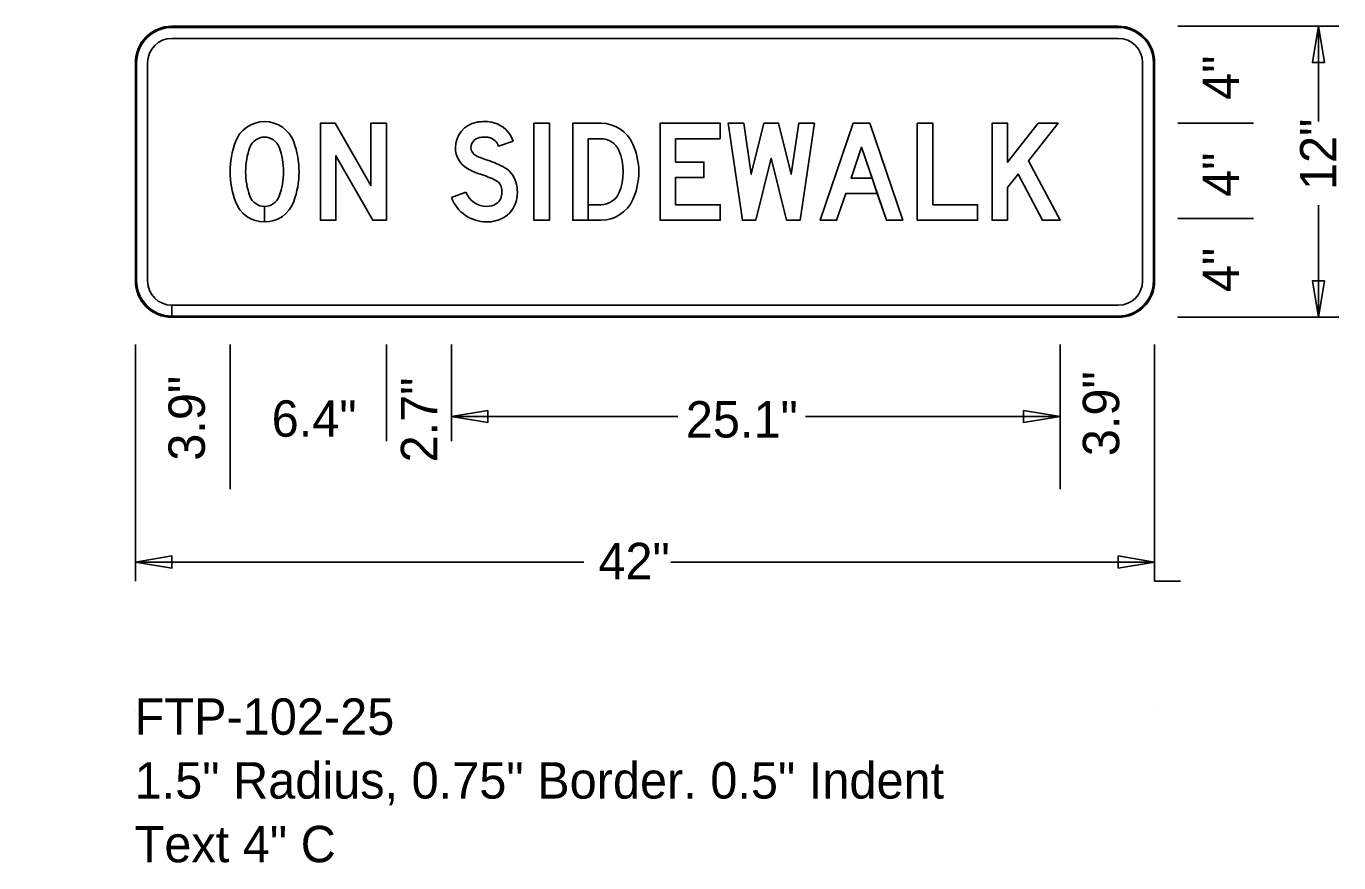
# Model space of a CAD drawing. Extents: x -20.6 to 69.9, y -0.7 to 50.5.
# Drawn here: x 56.496 to 61.003, y 29.454 to 32.328 of the extents above; entities that cross this region are included whole.
import ezdxf

# ---------------------------------------------------------------- set-up
doc = ezdxf.new("R2010")
doc.units = 0
doc.layers.add('GSCOLORFILL', color=7, linetype='Continuous')
doc.layers.add('GSDIMS', color=7, linetype='Continuous')

msp = doc.modelspace()

# ---------------------------------------------------------------- linework, layer by layer
at = {"layer": 'GSCOLORFILL'}
for p, q in [((60.2461, 32.3278), (56.9961, 32.3278)), ((60.2461, 32.3278), (56.9961, 32.3278)), ((60.2461, 32.3278), (56.9961, 32.3278)), ((56.9961, 32.3236), (60.2461, 32.3236)), ((56.9961, 32.2861), (60.2461, 32.2861)), ((56.8711, 32.2028), (56.8711, 31.4528)), ((56.8711, 32.2028), (56.8711, 31.4528)), ((56.8711, 32.2028), (56.8711, 31.4528)), ((56.8753, 31.4528), (56.8753, 32.2028)), ((56.9128, 31.4528), (56.9128, 32.2028)), ((60.3295, 32.2028), (60.3295, 31.4528)), ((60.367, 32.2028), (60.367, 31.4528)), ((60.3711, 31.4528), (60.3711, 32.2028)), ((60.3711, 31.4528), (60.3711, 32.2028)), ((60.3711, 31.4528), (60.3711, 32.2028)), ((58.4696, 31.9945), (58.3728, 31.9945)), ((58.4696, 31.9411), (58.4261, 31.9411)), ((57.3145, 31.6553), (57.3145, 31.7086)), ((57.3145, 31.7086), (57.3145, 31.6553)), ((57.3145, 31.6553), (57.3145, 31.7086)), ((57.3145, 31.7086), (57.3145, 31.6553)), ((58.4696, 31.7145), (58.4262, 31.7145)), ((58.4696, 31.7145), (58.4262, 31.7145)), ((56.9961, 31.3278), (56.9961, 31.3695)), ((56.9961, 31.3278), (56.9961, 31.332)), ((56.9961, 31.3278), (60.2461, 31.3278)), ((60.2461, 31.332), (56.9962, 31.332)), ((56.9962, 31.332), (56.9962, 31.3278)), ((56.9962, 31.3278), (60.2461, 31.3278)), ((60.2461, 31.3695), (56.9965, 31.3695)), ((56.9965, 31.3695), (56.9965, 31.3278)), ((56.9965, 31.3278), (60.2461, 31.3278)), ((60.4593, 30.4217), (60.3711, 30.4217))]:
    msp.add_line(p, q, dxfattribs=at)
for points in [[(57.7328, 31.6611), (57.7328, 31.9945), (57.6795, 31.9945), (57.6795, 31.7803), (57.5571, 31.9945), (57.5061, 31.9945), (57.5061, 31.6611), (57.5595, 31.6611), (57.5595, 31.8828), (57.6861, 31.6611)], [(57.7328, 31.6611), (57.7328, 31.9945), (57.6795, 31.9945), (57.6795, 31.7803), (57.5571, 31.9945), (57.5061, 31.9945), (57.5061, 31.6611), (57.5595, 31.6611), (57.5595, 31.8828), (57.6861, 31.6611)], [(57.7328, 31.6611), (57.7328, 31.9945), (57.6795, 31.9945), (57.6795, 31.7803), (57.5571, 31.9945), (57.5061, 31.9945), (57.5061, 31.6611), (57.5595, 31.6611), (57.5595, 31.8828), (57.6861, 31.6611)], [(58.2395, 31.9945), (58.2928, 31.9945), (58.2928, 31.6611), (58.2395, 31.6611)], [(58.2395, 31.9945), (58.2928, 31.9945), (58.2928, 31.6611), (58.2395, 31.6611)], [(58.2395, 31.9945), (58.2928, 31.9945), (58.2928, 31.6611), (58.2395, 31.6611)], [(58.8795, 31.9411), (58.7261, 31.9411), (58.7261, 31.8611), (58.8231, 31.8611), (58.8231, 31.8078), (58.7261, 31.8078), (58.7261, 31.7145), (58.8795, 31.7145), (58.8795, 31.6611), (58.6728, 31.6611), (58.6728, 31.9945), (58.8795, 31.9945)], [(58.8795, 31.9411), (58.7261, 31.9411), (58.7261, 31.8611), (58.8231, 31.8611), (58.8231, 31.8078), (58.7261, 31.8078), (58.7261, 31.7145), (58.8795, 31.7145), (58.8795, 31.6611), (58.6728, 31.6611), (58.6728, 31.9945), (58.8795, 31.9945)], [(58.8795, 31.9411), (58.7261, 31.9411), (58.7261, 31.8611), (58.8231, 31.8611), (58.8231, 31.8078), (58.7261, 31.8078), (58.7261, 31.7145), (58.8795, 31.7145), (58.8795, 31.6611), (58.6728, 31.6611), (58.6728, 31.9945), (58.8795, 31.9945)], [(59.002, 31.6611), (59.0545, 31.8745), (59.107, 31.6611), (59.1536, 31.6611), (59.2028, 31.9945), (59.1489, 31.9945), (59.123, 31.8191), (59.0799, 31.9945), (59.0291, 31.9945), (58.9859, 31.8191), (58.96, 31.9945), (58.9061, 31.9945), (58.9553, 31.6611)], [(59.002, 31.6611), (59.0545, 31.8745), (59.107, 31.6611), (59.1536, 31.6611), (59.2028, 31.9945), (59.1489, 31.9945), (59.123, 31.8191), (59.0799, 31.9945), (59.0291, 31.9945), (58.9859, 31.8191), (58.96, 31.9945), (58.9061, 31.9945), (58.9553, 31.6611)], [(59.002, 31.6611), (59.0545, 31.8745), (59.107, 31.6611), (59.1536, 31.6611), (59.2028, 31.9945), (59.1489, 31.9945), (59.123, 31.8191), (59.0799, 31.9945), (59.0291, 31.9945), (58.9859, 31.8191), (58.96, 31.9945), (58.9061, 31.9945), (58.9553, 31.6611)], [(59.3103, 31.7528), (59.2791, 31.6611), (59.2228, 31.6611), (59.3361, 31.9945), (59.3928, 31.9945), (59.5061, 31.6611), (59.4498, 31.6611), (59.4186, 31.7528)], [(59.2228, 31.6611), (59.3361, 31.9945), (59.3928, 31.9945), (59.5061, 31.6611), (59.4498, 31.6611), (59.3645, 31.9121), (59.3284, 31.8061), (59.4005, 31.8061), (59.4186, 31.7528), (59.3103, 31.7528), (59.2791, 31.6611)], [(59.2228, 31.6611), (59.3361, 31.9945), (59.3928, 31.9945), (59.5061, 31.6611), (59.4498, 31.6611), (59.3645, 31.9121), (59.3284, 31.8061), (59.4005, 31.8061), (59.4186, 31.7528), (59.3103, 31.7528), (59.2791, 31.6611)], [(59.6095, 31.7145), (59.7628, 31.7145), (59.7628, 31.6611), (59.5561, 31.6611), (59.5561, 31.9945), (59.6095, 31.9945)], [(59.6095, 31.7145), (59.7628, 31.7145), (59.7628, 31.6611), (59.5561, 31.6611), (59.5561, 31.9945), (59.6095, 31.9945)], [(59.6095, 31.7145), (59.7628, 31.7145), (59.7628, 31.6611), (59.5561, 31.6611), (59.5561, 31.9945), (59.6095, 31.9945)], [(59.8661, 31.6611), (59.8661, 31.7741), (59.9022, 31.82), (59.9859, 31.6611), (60.0461, 31.6611), (59.9383, 31.8659), (60.0393, 31.9945), (59.9714, 31.9945), (59.8661, 31.8604), (59.8661, 31.9945), (59.8128, 31.9945), (59.8128, 31.6611)], [(59.8661, 31.6611), (59.8661, 31.7741), (59.9022, 31.82), (59.9859, 31.6611), (60.0461, 31.6611), (59.9383, 31.8659), (60.0393, 31.9945), (59.9714, 31.9945), (59.8661, 31.8604), (59.8661, 31.9945), (59.8128, 31.9945), (59.8128, 31.6611)], [(59.8661, 31.6611), (59.8661, 31.7741), (59.9022, 31.82), (59.9859, 31.6611), (60.0461, 31.6611), (59.9383, 31.8659), (60.0393, 31.9945), (59.9714, 31.9945), (59.8661, 31.8604), (59.8661, 31.9945), (59.8128, 31.9945), (59.8128, 31.6611)], [(59.3284, 31.8061), (59.4005, 31.8061), (59.3645, 31.9121)]]:
    msp.add_lwpolyline(points, close=True, dxfattribs=at)
for points in [[(58.4696, 31.9945), (58.3728, 31.9945), (58.3728, 31.6611), (58.4261, 31.6611), (58.4261, 31.9411), (58.4696, 31.9411)], [(58.4696, 31.9945), (58.3728, 31.9945), (58.3728, 31.6611), (58.4261, 31.6611), (58.4261, 31.9411), (58.4696, 31.9411)], [(58.3728, 31.9945), (58.3728, 31.6611), (58.4696, 31.6611)], [(58.1177, 31.9159), (58.1683, 31.9328)], [(58.1177, 31.9159), (58.1683, 31.9328)], [(58.1177, 31.9159), (58.1683, 31.9328)], [(58.4261, 31.9411), (58.4261, 31.7145), (58.4696, 31.7145)], [(58.006, 31.7581), (57.9561, 31.7392)], [(58.006, 31.7581), (57.9561, 31.7392)], [(58.006, 31.7581), (57.9561, 31.7392)], [(58.4262, 31.7145), (58.4262, 31.6611), (58.4696, 31.6611)], [(58.4262, 31.7145), (58.4262, 31.6611), (58.4696, 31.6611)]]:
    msp.add_lwpolyline(points, dxfattribs=at)
for centre, radius, start, end in [((56.9961, 32.2028), 0.125, 90, 180), ((56.9961, 32.2028), 0.125, 90, 180), ((56.9961, 32.2028), 0.125, 90, 180), ((56.9961, 32.2028), 0.1208, 90, 180), ((60.2461, 32.2028), 0.125, 0, 90), ((60.2461, 32.2028), 0.125, 0, 90), ((60.2461, 32.2028), 0.125, 0, 90), ((60.2461, 32.2028), 0.1208, 0, 90), ((56.9961, 32.2028), 0.0833, 90, 180), ((60.2461, 32.2028), 0.0833, 0, 90), ((58.4696, 31.8745), 0.12, 23.9411, 90), ((58.4696, 31.8745), 0.12, 23.9411, 90), ((58.4696, 31.8745), 0.12, 23.9411, 90), ((58.4696, 31.8745), 0.0667, 23.9411, 90), ((58.4696, 31.8745), 0.0667, 23.9411, 90), ((58.4696, 31.8745), 0.0667, 23.9411, 90), ((58.3645, 31.8278), 0.235, 336.0589, 23.9411), ((58.3645, 31.8278), 0.235, 336.0589, 23.9411), ((58.3645, 31.8278), 0.235, 336.0589, 23.9411), ((58.3645, 31.8278), 0.1817, 336.0589, 23.9411), ((58.3645, 31.8278), 0.1817, 336.0589, 23.9411), ((58.3645, 31.8278), 0.1817, 336.0589, 23.9411), ((58.4696, 31.7811), 0.0667, 270, 336.0589), ((58.4696, 31.7811), 0.0667, 270, 336.0589), ((58.4696, 31.7811), 0.0667, 270, 336.0589), ((58.4696, 31.7811), 0.12, 270, 336.0589), ((58.4696, 31.7811), 0.12, 270, 336.0589), ((58.4696, 31.7811), 0.12, 270, 336.0589), ((56.9961, 31.4528), 0.125, 180, 270), ((56.9961, 31.4528), 0.125, 180, 270), ((56.9961, 31.4528), 0.125, 180, 270), ((56.9961, 31.4528), 0.1208, 180, 270), ((56.9961, 31.4528), 0.0833, 180, 270), ((60.2461, 31.4528), 0.125, 270, 0), ((60.2461, 31.4528), 0.125, 270, 0), ((60.2461, 31.4528), 0.0833, 270, 0), ((60.2461, 31.4528), 0.125, 270, 0), ((60.2461, 31.4528), 0.1208, 270, 0)]:
    msp.add_arc(centre, radius, start, end, dxfattribs=at)
for centre, major_axis, start_param, end_param in [((57.3145, 31.8936), (0, 0.1067), 5.063177, 7.503193), ((57.3145, 31.8936), (0, 0.1067), 5.063177, 7.503193), ((57.3145, 31.8936), (0, 0.1067), 5.063177, 7.503193), ((58.0588, 31.9104), (0, 0.0888), 0.175685, 1.570796), ((58.0588, 31.9104), (0, 0.0888), 0.175685, 1.570796), ((58.0588, 31.9104), (0, 0.0888), 0.175685, 1.570796), ((58.0685, 31.8555), (0, 0.1446), 0.090794, 0.175685), ((58.0685, 31.8555), (0, 0.1446), 0.090794, 0.175685), ((58.0685, 31.8555), (0, 0.1446), 0.090794, 0.175685), ((58.073, 31.8064), (0, 0.1939), 6.283185, 6.373979), ((58.073, 31.8064), (0, 0.1939), 6.283185, 6.373979), ((58.073, 31.8064), (0, 0.1939), 6.283185, 6.373979), ((58.073, 31.8942), (0, 0.1061), 6.012094, 6.283185), ((58.073, 31.8942), (0, 0.1061), 6.012094, 6.283185), ((58.073, 31.8942), (0, 0.1061), 6.012094, 6.283185), ((58.0751, 31.9017), (0, 0.0983), 5.034126, 6.012094), ((58.0751, 31.9017), (0, 0.0983), 5.034126, 6.012094), ((58.0751, 31.9017), (0, 0.0983), 5.034126, 6.012094), ((57.4944, 31.8278), (0, 0.2982), 1.220008, 1.921585), ((57.4944, 31.8278), (0, 0.2982), 1.220008, 1.921585), ((57.4944, 31.8278), (0, 0.2982), 1.220008, 1.921585), ((57.4944, 31.8278), (0, 0.2449), 1.220008, 1.921585), ((57.4944, 31.8278), (0, 0.2449), 1.220008, 1.921585), ((57.4944, 31.8278), (0, 0.2449), 1.220008, 1.921585), ((57.3145, 31.8936), (0, 0.0533), 5.063177, 7.503193), ((57.3145, 31.8936), (0, 0.0533), 5.063177, 7.503193), ((57.3145, 31.8936), (0, 0.0533), 5.063177, 7.503193), ((57.1346, 31.8278), (0, 0.2449), 4.361601, 5.063177), ((57.1346, 31.8278), (0, 0.2449), 4.361601, 5.063177), ((57.1346, 31.8278), (0, 0.2449), 4.361601, 5.063177), ((57.1346, 31.8278), (0, 0.2982), 4.361601, 5.063177), ((57.1346, 31.8278), (0, 0.2982), 4.361601, 5.063177), ((57.1346, 31.8278), (0, 0.2982), 4.361601, 5.063177), ((58.0588, 31.9104), (0, 0.0355), 0.175685, 1.570796), ((58.0588, 31.9104), (0, 0.0355), 0.175685, 1.570796), ((58.0588, 31.9104), (0, 0.0355), 0.175685, 1.570796), ((58.0685, 31.8555), (0, 0.0913), 0.090794, 0.175685), ((58.0685, 31.8555), (0, 0.0913), 0.090794, 0.175685), ((58.0685, 31.8555), (0, 0.0913), 0.090794, 0.175685), ((58.073, 31.8064), (0, 0.1405), 0, 0.090794), ((58.073, 31.8064), (0, 0.1405), 0, 0.090794), ((58.073, 31.8064), (0, 0.1405), 0, 0.090794), ((58.073, 31.8942), (0, 0.0528), 6.012094, 6.283185), ((58.073, 31.8942), (0, 0.0528), 6.012094, 6.283185), ((58.073, 31.8942), (0, 0.0528), 6.012094, 6.283185), ((58.0751, 31.9017), (0, 0.045), 5.034126, 6.012094), ((58.0751, 31.9017), (0, 0.045), 5.034126, 6.012094), ((58.0751, 31.9017), (0, 0.045), 5.034126, 6.012094), ((58.0521, 31.9104), (0, 0.0822), 1.570796, 2.627164), ((58.0521, 31.9104), (0, 0.0822), 1.570796, 2.627164), ((58.0521, 31.9104), (0, 0.0822), 1.570796, 2.627164), ((58.0521, 31.9104), (0, 0.0288), 1.570796, 2.627164), ((58.0521, 31.9104), (0, 0.0288), 1.570796, 2.627164), ((58.0521, 31.9104), (0, 0.0288), 1.570796, 2.627164), ((58.1274, 32.0436), (0, 0.1819), 2.627164, 2.834816), ((58.1274, 32.0436), (0, 0.1819), 2.627164, 2.834816), ((58.1274, 32.0436), (0, 0.1819), 2.627164, 2.834816), ((57.9475, 31.4758), (0, 0.4138), 5.820582, 5.976409), ((57.9475, 31.4758), (0, 0.4138), 5.820582, 5.976409), ((57.9475, 31.4758), (0, 0.4138), 5.820582, 5.976409), ((58.1274, 32.0436), (0, 0.2352), 2.627164, 2.834816), ((58.1274, 32.0436), (0, 0.2352), 2.627164, 2.834816), ((58.1274, 32.0436), (0, 0.2352), 2.627164, 2.834816), ((58.0926, 31.7666), (0, 0.0888), 5.010707, 5.820582), ((58.0926, 31.7666), (0, 0.0888), 5.010707, 5.820582), ((58.0926, 31.7666), (0, 0.0888), 5.010707, 5.820582), ((57.9475, 31.4758), (0, 0.3604), 5.820582, 5.976409), ((57.9475, 31.4758), (0, 0.3604), 5.820582, 5.976409), ((57.9475, 31.4758), (0, 0.3604), 5.820582, 5.976409), ((58.0926, 31.7666), (0, 0.0355), 5.010707, 5.820582), ((58.0926, 31.7666), (0, 0.0355), 5.010707, 5.820582), ((58.0926, 31.7666), (0, 0.0355), 5.010707, 5.820582), ((58.0622, 31.7572), (0, 0.0673), 4.712389, 5.010707), ((58.0622, 31.7572), (0, 0.0673), 4.712389, 5.010707), ((58.0622, 31.7572), (0, 0.0673), 4.712389, 5.010707), ((58.0622, 31.7572), (0, 0.1206), 4.712389, 5.010707), ((58.0622, 31.7572), (0, 0.1206), 4.712389, 5.010707), ((58.0622, 31.7572), (0, 0.1206), 4.712389, 5.010707), ((57.3145, 31.762), (0, 0.0533), 1.921585, 4.361601), ((57.3145, 31.762), (0, 0.0533), 1.921585, 3.141593), ((57.3145, 31.762), (0, 0.0533), 1.921585, 3.141593), ((57.3145, 31.762), (0, 0.0533), 3.141905, 4.361601), ((57.3145, 31.762), (0, 0.0533), 3.141905, 4.361601), ((58.0775, 31.785), (0, 0.1297), 1.931277, 3.141593), ((58.0775, 31.785), (0, 0.1297), 1.931277, 3.141593), ((58.0775, 31.785), (0, 0.1297), 1.931277, 3.141593), ((58.0775, 31.785), (0, 0.0764), 1.931277, 3.141593), ((58.0775, 31.785), (0, 0.0764), 1.931277, 3.141593), ((58.0775, 31.785), (0, 0.0764), 1.931277, 3.141593), ((58.0896, 31.7504), (0, 0.0385), 3.672524, 4.331279), ((58.0896, 31.7504), (0, 0.0385), 3.672524, 4.331279), ((58.0896, 31.7504), (0, 0.0385), 3.672524, 4.331279), ((58.0726, 31.7572), (0, 0.0568), 4.331279, 4.712389), ((58.0726, 31.7572), (0, 0.0568), 4.331279, 4.712389), ((58.0726, 31.7572), (0, 0.0568), 4.331279, 4.712389), ((58.0726, 31.7572), (0, 0.1101), 4.331279, 4.712389), ((58.0726, 31.7572), (0, 0.1101), 4.331279, 4.712389), ((58.0726, 31.7572), (0, 0.1101), 4.331279, 4.712389), ((57.3145, 31.762), (0, 0.1067), 1.921585, 4.361601), ((57.3145, 31.762), (0, 0.1067), 1.921585, 3.141593), ((57.3145, 31.762), (0, 0.1067), 1.921585, 3.141593), ((57.3145, 31.762), (0, 0.1067), 3.141749, 4.361601), ((57.3145, 31.762), (0, 0.1067), 3.141749, 4.361601), ((58.0775, 31.7711), (0, 0.0625), 3.141593, 3.672524), ((58.0775, 31.7711), (0, 0.0625), 3.141593, 3.672524), ((58.0775, 31.7711), (0, 0.0625), 3.141593, 3.672524), ((58.0896, 31.7504), (0, 0.0918), 3.672524, 4.331279), ((58.0896, 31.7504), (0, 0.0918), 3.672524, 4.331279), ((58.0896, 31.7504), (0, 0.0918), 3.672524, 4.331279), ((58.0775, 31.7711), (0, 0.1158), 3.141593, 3.672524), ((58.0775, 31.7711), (0, 0.1158), 3.141593, 3.672524), ((58.0775, 31.7711), (0, 0.1158), 3.141593, 3.672524)]:
    msp.add_ellipse(centre, major_axis=major_axis, ratio=0.999993, start_param=start_param, end_param=end_param, dxfattribs=at)
at = {"layer": 'GSDIMS'}
for p, q in [((56.4961, 32.3278), (56.4961, 32.3278)), ((60.2788, 32.3278), (60.2788, 32.3278)), ((60.4508, 32.3278), (60.9038, 32.3278)), ((61.0033, 32.3278), (60.7533, 32.3278)), ((60.9334, 32.001), (60.9334, 32.3278)), ((60.4508, 31.9945), (60.711, 31.9945)), ((60.9334, 31.3278), (60.9334, 31.7132)), ((60.4508, 31.6673), (60.711, 31.6673)), ((60.4508, 31.6673), (60.711, 31.6673)), ((56.4961, 31.3278), (56.4961, 31.3278)), ((60.2788, 31.3278), (60.2788, 31.3278)), ((60.4508, 31.3278), (60.9038, 31.3278)), ((61.0033, 31.3278), (60.7533, 31.3278)), ((56.8711, 31.235), (56.8711, 30.7371)), ((56.8711, 31.235), (56.8711, 30.7371)), ((57.1961, 31.235), (57.1961, 30.7371)), ((57.1961, 31.235), (57.1961, 30.7371)), ((57.7328, 31.235), (57.7328, 30.9021)), ((57.9561, 31.235), (57.9561, 30.9021)), ((60.0461, 31.235), (60.0461, 30.7371)), ((60.0461, 31.235), (60.0461, 30.7371)), ((60.3711, 31.235), (60.3711, 30.7371)), ((60.3711, 31.235), (60.3711, 30.7371)), ((57.9561, 30.9871), (58.7341, 30.9871)), ((59.1721, 30.9871), (60.0461, 30.9871)), ((56.8711, 30.4217), (56.8711, 30.7371)), ((60.3711, 30.4217), (60.3711, 30.7371)), ((56.8711, 30.4871), (58.4114, 30.4871)), ((58.7093, 30.4871), (60.3711, 30.4871)), ((56.8711, 29.9753), (56.8711, 29.9753)), ((60.3711, 29.9753), (60.3711, 29.9753))]:
    msp.add_line(p, q, dxfattribs=at)
for points in [[(60.9334, 32.3278), (60.9542, 32.2028), (60.9126, 32.2028)], [(60.9334, 31.3278), (60.9126, 31.4528), (60.9542, 31.4528)], [(57.9561, 30.9871), (58.0811, 31.0079), (58.0811, 30.9663)], [(60.0461, 30.9871), (59.9211, 31.0079), (59.9211, 30.9663)], [(56.8711, 30.4871), (56.9961, 30.4663), (56.9961, 30.5079)], [(60.3711, 30.4871), (60.2461, 30.4663), (60.2461, 30.5079)]]:
    msp.add_lwpolyline(points, close=True, dxfattribs=at)

# ---------------------------------------------------------------- texts
for s, p in [('4"', (60.6605, 32.0749)), ('12"', (60.9953, 31.7651)), ('4"', (60.6605, 31.7416)), ('4"', (60.6605, 31.4144)), ('3.9"', (57.1095, 30.8352)), ('2.7"', (57.9076, 30.8294)), ('3.9"', (60.2494, 30.8508))]:
    msp.add_text(s, height=0.125, rotation=90, dxfattribs=at).set_placement(p)
for s, p in [('6.4"', (57.3389, 30.9176)), ('25.1"', (58.7611, 30.9149)), ('42"', (58.4609, 30.4281)), ('FTP-102-25', (56.8682, 29.8937)), ('1.5" Radius, 0.75" Border. 0.5" Indent', (56.8682, 29.6746)), ('Text 4" C ', (56.8682, 29.4558))]:
    msp.add_text(s, height=0.125, dxfattribs=at).set_placement(p)

doc.saveas('drawing.dxf')
